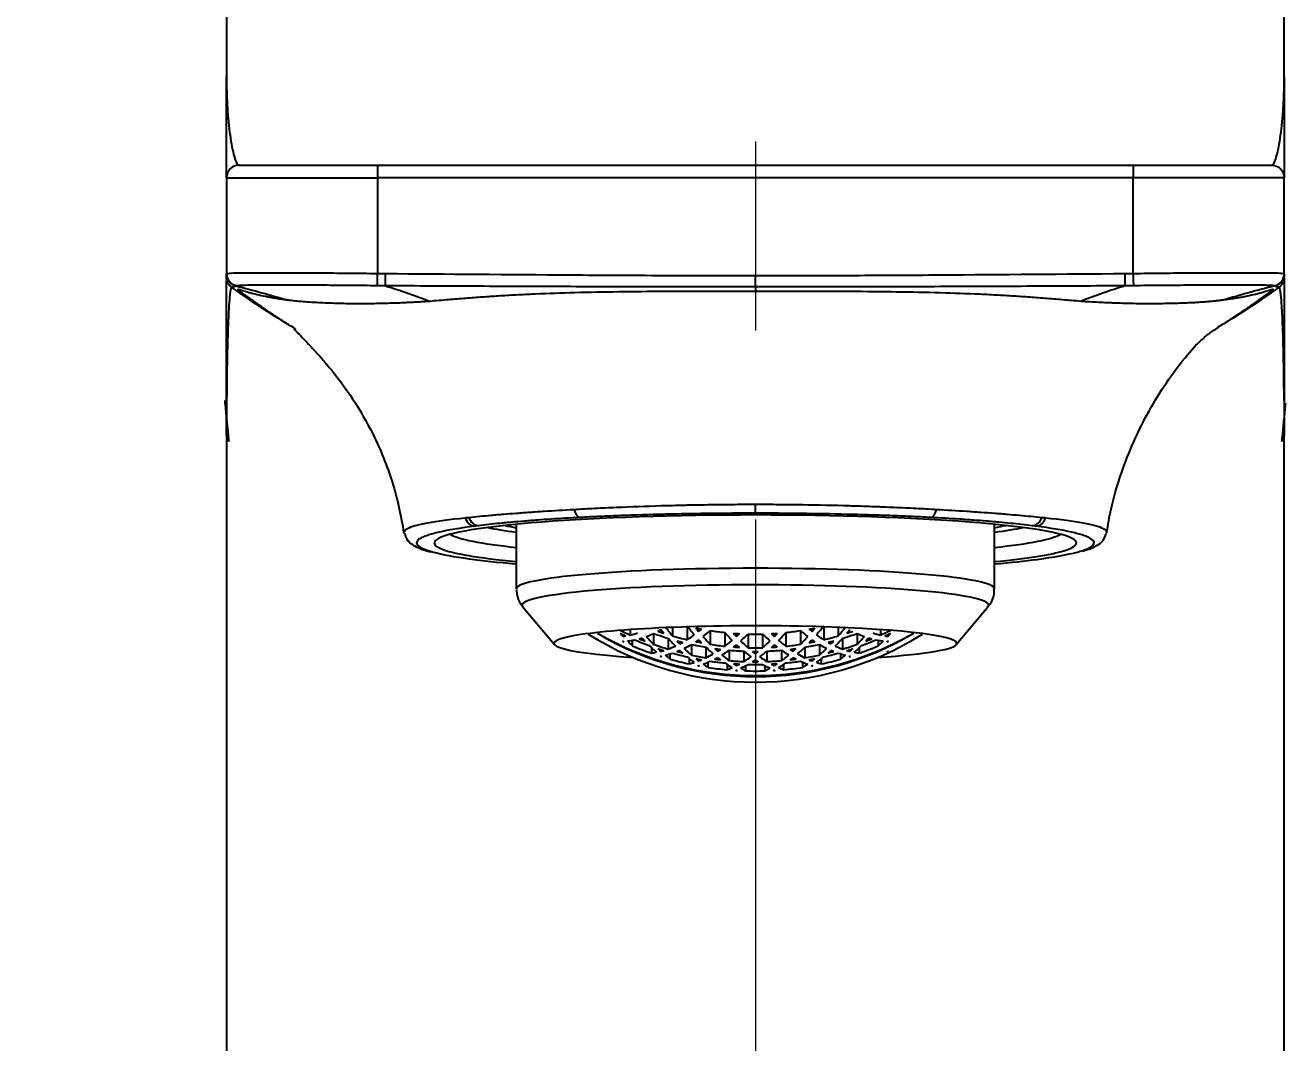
# Model space of a CAD drawing. Extents: x 0 to 1647, y 4681 to 5260.
# Drawn here: x 190.7 to 240.8, y 4999.9 to 5040.3 of the extents above; entities that cross this region are included whole.
import ezdxf

# ---------------------------------------------------------------- set-up
doc = ezdxf.new("R2010")
doc.units = 0
doc.header["$LTSCALE"] = 30
doc.header["$MEASUREMENT"] = 0
doc.header["$PDMODE"] = 3
doc.header["$PDSIZE"] = -10
doc.linetypes.add('CENTER', pattern=[2, 1.25, -0.25, 0.25, -0.25])
doc.layers.get('0').update_dxf_attribs({"linetype": 'CONTINUOUS'})
doc.layers.get('DEFPOINTS').update_dxf_attribs({"linetype": 'CONTINUOUS'})
doc.layers.add('\\M+5B3DF\\M+5B4E7\\M+5CFDF', color=3, linetype='CONTINUOUS', lineweight=9)
doc.layers.add('BODY', color=7, linetype='CONTINUOUS')
doc.styles.add('Daelim Dimension', font='NanumGothic.ttf')
doc.dimstyles.new('DEFAULT', dxfattribs={"dimscale": 2, "dimtxt": 2, "dimasz": 2, "dimexe": 0, "dimexo": 2, "dimgap": 1, "dimtad": 1, "dimdec": 1, "dimzin": 9, "dimdsep": 46, "dimtxsty": 'Daelim Dimension', "dimcen": 0.5, "dimclrd": 252, "dimclre": 252, "dimclrt": 3, "dimadec": 1, "dimazin": 0, "dimtfac": 1, "dimtdec": 1, "dimtix": 1, "dimtmove": 0, "dimatfit": 3, "dimfxl": 0, "dimtolj": 1, "dimtzin": 1, "dimlwd": 9, "dimlwe": 9, "dimarcsym": 0})

# ---------------------------------------------------------------- blocks, each defined once
blk = doc.blocks.new('*D1')
at = {"color": 5, "lineweight": 9, "ltscale": 0.5}
for p, q in [((215.709, 5074.737), (152.666, 5074.737)), ((154.666, 4926.837), (154.666, 5070.737)), ((194.709, 4922.837), (152.666, 4922.837))]:
    blk.add_line(p, q, dxfattribs=at)
at = {"color": 5, "ltscale": 0.5}
for points in [[(154, 5070.737), (155.333, 5070.737), (154.666, 5074.737)], [(154, 4926.837), (155.333, 4926.837), (154.666, 4922.837)]]:
    blk.add_solid(points, dxfattribs=at)
at = {"layer": 'DEFPOINTS', "color": 0, "ltscale": 0.5}
for p in [(154.666, 5074.737), (219.709, 5074.737), (198.709, 4922.837)]:
    blk.add_point(p, dxfattribs=at)
at = {"color": 7, "ltscale": 0.5, "insert": (147.223, 4998.787), "char_height": 10, "attachment_point": 5, "rotation": 90, "style": 'Daelim Dimension'}
blk.add_mtext('\\A1;152', dxfattribs=at)

msp = doc.modelspace()

# ---------------------------------------------------------------- linework, layer by layer
at = {"layer": '\\M+5B3DF\\M+5B4E7\\M+5CFDF', "color": 0, "lineweight": -3}
for p, q in [((198.709, 5053.8), (198.709, 5038.237)), ((240.709, 5038.237), (240.709, 5053.8)), ((199.209, 5034.737), (204.709, 5034.737)), ((204.709, 5034.737), (204.709, 5034.237)), ((204.709, 5034.737), (234.709, 5034.737)), ((234.709, 5034.737), (234.709, 5034.237)), ((234.709, 5034.737), (240.209, 5034.737)), ((198.709, 5034.237), (198.709, 5030.432)), ((198.709, 5034.237), (204.709, 5034.237)), ((234.709, 5034.237), (204.709, 5034.237)), ((204.709, 5034.237), (204.709, 5030.436)), ((234.709, 5030.436), (234.709, 5034.237)), ((240.709, 5034.237), (234.709, 5034.237)), ((240.709, 5030.432), (240.709, 5034.237)), ((204.7, 5029.949), (204.709, 5030.436)), ((219.709, 5029.901), (219.709, 5030.354)), ((198.709, 5024.021), (198.709, 4922.837)), ((240.709, 4922.837), (240.709, 5024.021)), ((210.209, 5020.482), (210.209, 5017.91)), ((229.209, 5017.91), (229.209, 5020.482)), ((210.209, 5017.91), (210.209, 5017.908)), ((210.465, 5017.214), (211.73, 5015.706)), ((227.687, 5015.706), (228.952, 5017.214)), ((214.455, 5016.036), (214.455, 5016.108)), ((214.743, 5016.303), (214.743, 5016.088)), ((215.667, 5016.152), (215.667, 5015.719)), ((216.418, 5016.392), (216.418, 5016.054)), ((216.995, 5016.412), (216.995, 5015.9)), ((217.457, 5016.35), (217.457, 5016.231)), ((217.919, 5016.265), (217.919, 5015.719)), ((218.496, 5016.188), (218.496, 5015.644)), ((218.958, 5016.03), (218.958, 5016.147)), ((219.42, 5016.126), (219.42, 5015.585)), ((219.997, 5016.126), (219.997, 5015.585)), ((220.459, 5016.147), (220.459, 5016.03)), ((220.921, 5016.188), (220.921, 5015.644)), ((221.498, 5016.265), (221.498, 5015.719)), ((221.96, 5016.35), (221.96, 5016.231)), ((222.422, 5016.412), (222.422, 5015.9)), ((222.999, 5016.392), (222.999, 5016.054)), ((223.75, 5016.152), (223.75, 5015.719)), ((224.674, 5016.303), (224.674, 5016.088)), ((224.962, 5016.036), (224.962, 5016.108)), ((214.83, 5015.661), (214.83, 5015.883)), ((215.58, 5015.586), (215.58, 5015.368)), ((215.956, 5015.51), (215.956, 5015.441)), ((216.244, 5015.958), (216.244, 5015.531)), ((216.706, 5015.734), (216.706, 5015.827)), ((217.168, 5015.715), (217.168, 5015.295)), ((217.746, 5015.603), (217.746, 5015.186)), ((218.207, 5015.444), (218.207, 5015.534)), ((218.669, 5015.485), (218.669, 5015.07)), ((220.748, 5015.485), (220.748, 5015.07)), ((221.21, 5015.534), (221.21, 5015.444)), ((221.672, 5015.603), (221.672, 5015.186)), ((222.249, 5015.715), (222.249, 5015.295)), ((222.711, 5015.734), (222.711, 5015.827)), ((223.173, 5015.958), (223.173, 5015.531)), ((223.461, 5015.441), (223.461, 5015.51)), ((223.837, 5015.368), (223.837, 5015.586)), ((224.587, 5015.883), (224.587, 5015.661)), ((216.331, 5015.13), (216.331, 5015.344)), ((217.082, 5015.154), (217.082, 5014.942)), ((217.457, 5015.129), (217.457, 5015.062)), ((217.832, 5014.803), (217.832, 5015.014)), ((219.247, 5015.448), (219.247, 5015.035)), ((219.709, 5015.439), (219.709, 5015.349)), ((220.17, 5015.448), (220.17, 5015.035)), ((221.585, 5015.014), (221.585, 5014.803)), ((221.96, 5015.062), (221.96, 5015.129)), ((222.335, 5014.942), (222.335, 5015.154)), ((223.086, 5015.344), (223.086, 5015.13)), ((218.583, 5014.921), (218.583, 5014.712)), ((218.958, 5014.943), (218.958, 5014.876)), ((219.333, 5014.666), (219.333, 5014.875)), ((220.084, 5014.875), (220.084, 5014.666)), ((220.459, 5014.876), (220.459, 5014.943)), ((220.834, 5014.712), (220.834, 5014.921))]:
    msp.add_line(p, q, dxfattribs=at)
msp.add_arc((199.209, 5034.237), 0.5, 90, 180, dxfattribs=at)
at = {"layer": '\\M+5B3DF\\M+5B4E7\\M+5CFDF', "color": 0, "lineweight": -3, "extrusion": (0, 0, -1)}
msp.add_arc((-240.209, 5034.237), 0.5, 90, 180, dxfattribs=at)
at = {"layer": '\\M+5B3DF\\M+5B4E7\\M+5CFDF', "color": 0, "lineweight": -3}
for centre, major_axis, ratio, start_param, end_param in [((199.209, 5030.432), (0.5, 0), 0.999788, 3.141548, 4.483058), ((234.709, 5030.436), (0.009, -0.5), 0.000001, 4.712396, 6.062551), ((240.209, 5030.432), (-0.5, 0), 0.999788, 1.799985, 3.141487), ((212.744, 5021.251), (0.026, -0.499), 0.51226, 5.045022, 6.181528), ((219.709, 5021.418), (0, -0.5), 0.000032, 0.087266, 1.284913), ((226.673, 5021.251), (-0.026, -0.499), 0.512243, 0.101656, 1.238165), ((219.709, 5019.741), (-12.75, 0), 0.087156, 4.712389, 6.168321), ((208.567, 5020.906), (-0.064, 0.496), 0.825314, 1.799052, 2.986684), ((208.711, 5020.924), (-0.061, 0.496), 0.814752, 1.80936, 2.990692), ((219.709, 5019.741), (-12.75, 0), 0.087156, 3.256555, 4.712389), ((230.708, 5020.924), (-0.061, -0.496), 0.814882, 0.150938, 1.332344), ((230.85, 5020.906), (-0.064, -0.496), 0.825301, 0.154961, 1.342586), ((219.709, 5020.239), (12.25, 0), 0.087156, 3.286057, 3.82484), ((219.709, 5020.737), (11.5, 0), 0.087156, 3.533114, 3.740235), ((219.709, 5020.737), (10.5, 0), 0.087156, 3.474111, 3.581612), ((219.709, 5020.737), (10.5, 0), 0.087156, 5.843264, 5.950766), ((219.709, 5020.737), (11.5, 0), 0.087156, 5.684538, 5.891659), ((219.709, 5020.239), (12.25, 0), 0.087156, 5.599938, 6.138721), ((219.709, 5019.741), (-12.75, 0), 0.087156, 6.168321, 6.283185), ((219.709, 5019.741), (-12.75, 0), 0.087156, 0, 0.204204), ((219.709, 5019.741), (-12.75, 0), 0.087156, 0.204204, 0.730126), ((219.709, 5019.741), (-12.75, 0), 0.087156, 2.861696, 3.256555), ((219.709, 5019.741), (-12.75, 0), 0.087156, 2.411565, 2.861697), ((219.709, 5017.91), (-9.5, 0), 0.087156, 4.712389, 6.283185), ((219.709, 5017.91), (-9.5, 0), 0.087156, 3.141691, 4.712389), ((219.709, 5017.273), (9.268, 0), 0.087156, 1.570796, 3.216402), ((219.709, 5017.273), (9.268, 0), 0.087156, 0, 1.570796), ((219.709, 5017.273), (9.268, 0), 0.087156, 6.202191, 6.283185), ((219.709, 5015.756), (8, 0), 0.087156, 0, 4.059429), ((219.709, 5026.644), (12.471, 0), 0.996195, 4.151129, 5.273648), ((219.709, 5026.663), (-12.273, 0), 0.996195, 1.034112, 2.109496), ((219.709, 5026.901), (-12.471, 0), 0.996195, 1.045352, 2.09624), ((217.024, 5026.637), (0.612, -12.154), 0.498097, 5.725542, 5.746582), ((219.709, 5027.042), (-12.169, 0), 0.996195, 1.113835, 1.134875), ((219.709, 5027.069), (12.089, 0), 0.996195, 4.253041, 4.289139), ((214.512, 5027.034), (0.554, 11.018), 0.498097, 3.231807, 3.252741), ((214.512, 5027.034), (0.554, 11.018), 0.498097, 3.284155, 3.336617), ((214.772, 5027.021), (-0.562, -11.176), 0.498097, 0.209247, 0.26132), ((218.15, 5026.694), (0.625, -12.413), 0.498097, 5.720251, 5.77152), ((219.709, 5027.156), (-11.762, 0), 0.996195, 1.220041, 1.271843), ((214.772, 5027.021), (-0.562, -11.176), 0.498097, 0.292767, 0.313837), ((219.709, 5027.182), (11.645, 0), 0.996195, 4.37378, 4.39473), ((219.016, 5026.737), (-0.63, 12.517), 0.498097, 2.530739, 2.551733), ((219.276, 5026.75), (0.631, -12.532), 0.498097, 5.657142, 5.709554), ((219.709, 5027.182), (11.645, 0), 0.996195, 4.425889, 4.477209), ((220.142, 5026.794), (-0.631, 12.532), 0.498097, 2.515549, 2.567961), ((215.638, 5026.977), (0.585, 11.63), 0.498097, 3.477455, 3.528774), ((219.709, 5027.269), (-11.19, 0), 0.996195, 1.357641, 1.378711), ((220.401, 5026.807), (0.63, -12.517), 0.498097, 5.672331, 5.693326), ((215.638, 5026.977), (0.585, 11.63), 0.498097, 3.559934, 3.580883), ((215.898, 5026.964), (-0.591, -11.747), 0.498097, 0.399635, 0.451437), ((220.401, 5026.807), (0.63, -12.517), 0.498097, 5.724388, 5.77514), ((219.709, 5027.269), (-11.19, 0), 0.996195, 1.410158, 1.462231), ((221.267, 5026.851), (-0.625, 12.413), 0.498097, 2.578658, 2.629928), ((221.527, 5026.864), (0.622, -12.365), 0.498097, 5.733936, 5.754536), ((219.709, 5027.269), (-11.19, 0), 0.996195, 1.493324, 1.51401), ((216.764, 5026.92), (0.608, 12.074), 0.498097, 3.613725, 3.63431), ((217.024, 5026.907), (-0.612, -12.154), 0.498097, 0.454345, 0.505422), ((219.709, 5027.269), (-11.19, 0), 0.996195, 1.544995, 1.596597), ((222.393, 5026.907), (-0.612, 12.154), 0.498097, 2.636171, 2.687248), ((219.709, 5027.269), (-11.19, 0), 0.996195, 1.627583, 1.648268), ((222.653, 5026.92), (0.608, -12.074), 0.498097, 5.790468, 5.811053), ((217.89, 5026.864), (0.622, 12.365), 0.498097, 3.670242, 3.690842), ((218.15, 5026.851), (-0.625, -12.413), 0.498097, 0.511665, 0.562935), ((219.709, 5027.269), (-11.19, 0), 0.996195, 1.679362, 1.731435), ((223.519, 5026.964), (-0.591, 11.747), 0.498097, 2.690156, 2.741957), ((219.016, 5026.807), (0.63, 12.517), 0.498097, 3.649638, 3.70039), ((219.709, 5027.269), (-11.19, 0), 0.996195, 1.762882, 1.783952), ((223.779, 5026.977), (0.585, -11.63), 0.498097, 5.843895, 5.864844), ((219.016, 5026.807), (0.63, 12.517), 0.498097, 3.731452, 3.752447), ((219.276, 5026.794), (-0.631, -12.532), 0.498097, 0.573632, 0.626043), ((223.779, 5026.977), (0.585, -11.63), 0.498097, 5.896004, 5.947323), ((219.709, 5027.182), (11.645, 0), 0.996195, 4.947569, 4.998889), ((220.142, 5026.75), (0.631, 12.532), 0.498097, 3.715224, 3.767636), ((219.709, 5027.156), (-11.762, 0), 0.996195, 1.86975, 1.921552), ((220.401, 5026.737), (-0.63, -12.517), 0.498097, 0.589859, 0.610854), ((219.709, 5027.182), (11.645, 0), 0.996195, 5.030048, 5.050998), ((224.645, 5027.021), (-0.562, 11.176), 0.498097, 2.880272, 2.932346), ((221.267, 5026.694), (0.625, 12.413), 0.498097, 3.653258, 3.704527), ((224.905, 5027.034), (0.554, -11.018), 0.498097, 6.088161, 6.140623), ((219.709, 5027.069), (12.089, 0), 0.996195, 5.135639, 5.171737), ((219.709, 5027.042), (-12.169, 0), 0.996195, 2.006718, 2.027758), ((224.905, 5027.034), (0.554, -11.018), 0.498097, 6.172036, 6.192971), ((222.393, 5026.637), (0.612, 12.154), 0.498097, 3.678196, 3.699236), ((214.772, 5027.021), (-0.562, -11.176), 0.498097, 0.038726, 0.043895), ((219.709, 5026.968), (-12.355, 0), 0.996195, 1.12897, 1.134133), ((216.764, 5026.624), (-0.608, 12.074), 0.498097, 2.648875, 2.654038), ((214.772, 5027.021), (-0.562, -11.176), 0.498097, 0.074881, 0.126483), ((217.024, 5026.637), (0.612, -12.154), 0.498097, 5.777764, 5.813625), ((219.709, 5026.968), (-12.355, 0), 0.996195, 1.16486, 1.230116), ((219.709, 5027.042), (-12.169, 0), 0.996195, 1.166056, 1.217133), ((214.772, 5027.021), (-0.562, -11.176), 0.498097, 0.157468, 0.178154), ((219.709, 5027.069), (12.089, 0), 0.996195, 4.320353, 4.340939), ((217.89, 5026.681), (-0.622, 12.365), 0.498097, 2.592344, 2.612944), ((217.89, 5026.681), (-0.622, 12.365), 0.498097, 2.643488, 2.693556), ((219.709, 5027.069), (12.089, 0), 0.996195, 4.371514, 4.421762), ((219.709, 5027.042), (-12.169, 0), 0.996195, 1.247314, 1.267264), ((218.15, 5026.694), (0.625, -12.413), 0.498097, 5.801731, 5.821668), ((219.016, 5026.737), (-0.63, 12.517), 0.498097, 2.582795, 2.633547), ((215.638, 5026.977), (0.585, 11.63), 0.498097, 3.346578, 3.396579), ((219.276, 5026.75), (0.631, -12.532), 0.498097, 5.740327, 5.760594), ((219.709, 5027.156), (-11.762, 0), 0.996195, 1.302521, 1.322829), ((215.638, 5026.977), (0.585, 11.63), 0.498097, 3.426759, 3.446972), ((215.898, 5026.964), (-0.591, -11.747), 0.498097, 0.268361, 0.318379), ((219.276, 5026.75), (0.631, -12.532), 0.498097, 5.790657, 5.83996), ((219.709, 5027.156), (-11.762, 0), 0.996195, 1.353099, 1.403117), ((215.898, 5026.964), (-0.591, -11.747), 0.498097, 0.348649, 0.368957), ((219.709, 5027.182), (11.645, 0), 0.996195, 4.507691, 4.527904), ((220.142, 5026.794), (-0.631, 12.532), 0.498097, 2.598735, 2.619002), ((220.142, 5026.794), (-0.631, 12.532), 0.498097, 2.649064, 2.698367), ((219.709, 5027.182), (11.645, 0), 0.996195, 4.558084, 4.608085), ((220.401, 5026.807), (0.63, -12.517), 0.498097, 5.805056, 5.824803), ((219.709, 5027.156), (-11.762, 0), 0.996195, 1.432917, 1.452714), ((216.764, 5026.92), (0.608, 12.074), 0.498097, 3.483398, 3.50312), ((217.024, 5026.907), (-0.612, -12.154), 0.498097, 0.325556, 0.374518), ((216.764, 5026.92), (0.608, 12.074), 0.498097, 3.532901, 3.583149), ((219.709, 5027.156), (-11.762, 0), 0.996195, 1.482325, 1.531517), ((217.024, 5026.907), (-0.612, -12.154), 0.498097, 0.404214, 0.424164), ((219.709, 5027.182), (11.645, 0), 0.996195, 4.637953, 4.657826), ((221.267, 5026.851), (-0.625, 12.413), 0.498097, 2.660138, 2.680075), ((221.527, 5026.864), (0.622, -12.365), 0.498097, 5.785081, 5.835149), ((219.709, 5027.182), (11.645, 0), 0.996195, 4.687597, 4.737181), ((217.89, 5026.864), (0.622, 12.365), 0.498097, 3.589629, 3.639697), ((219.709, 5027.156), (-11.762, 0), 0.996195, 1.610076, 1.659268), ((218.15, 5026.851), (-0.625, -12.413), 0.498097, 0.461517, 0.481455), ((219.709, 5027.182), (11.645, 0), 0.996195, 4.766952, 4.786825), ((222.393, 5026.907), (-0.612, 12.154), 0.498097, 2.717428, 2.737378), ((222.653, 5026.92), (0.608, -12.074), 0.498097, 5.841629, 5.891877), ((222.393, 5026.907), (-0.612, 12.154), 0.498097, 2.767074, 2.816037), ((219.709, 5027.182), (11.645, 0), 0.996195, 4.816693, 4.866694), ((219.709, 5027.156), (-11.762, 0), 0.996195, 1.688879, 1.708676), ((222.653, 5026.92), (0.608, -12.074), 0.498097, 5.921658, 5.94138), ((219.016, 5026.807), (0.63, 12.517), 0.498097, 3.599975, 3.619722), ((219.276, 5026.794), (-0.631, -12.532), 0.498097, 0.443226, 0.492529), ((219.709, 5027.156), (-11.762, 0), 0.996195, 1.738476, 1.788494), ((219.276, 5026.794), (-0.631, -12.532), 0.498097, 0.522591, 0.542858), ((219.709, 5027.182), (11.645, 0), 0.996195, 4.896874, 4.917087), ((223.519, 5026.964), (-0.591, 11.747), 0.498097, 2.772636, 2.792944), ((223.519, 5026.964), (-0.591, 11.747), 0.498097, 2.823214, 2.873231), ((220.142, 5026.75), (0.631, 12.532), 0.498097, 3.584818, 3.634121), ((219.709, 5027.156), (-11.762, 0), 0.996195, 1.818763, 1.839071), ((223.779, 5026.977), (0.585, -11.63), 0.498097, 5.977806, 5.998019), ((220.142, 5026.75), (0.631, 12.532), 0.498097, 3.664183, 3.684451), ((220.401, 5026.737), (-0.63, -12.517), 0.498097, 0.508046, 0.558798), ((223.779, 5026.977), (0.585, -11.63), 0.498097, 6.028199, 6.0782), ((219.709, 5027.069), (12.089, 0), 0.996195, 5.003016, 5.053264), ((219.709, 5027.042), (-12.169, 0), 0.996195, 1.874329, 1.894279), ((221.267, 5026.694), (0.625, 12.413), 0.498097, 3.60311, 3.623047), ((221.527, 5026.681), (-0.622, -12.365), 0.498097, 0.448036, 0.498104), ((219.709, 5026.968), (-12.355, 0), 0.996195, 1.911477, 1.976733), ((219.709, 5027.042), (-12.169, 0), 0.996195, 1.924459, 1.975536), ((221.527, 5026.681), (-0.622, -12.365), 0.498097, 0.528649, 0.549249), ((219.709, 5027.069), (12.089, 0), 0.996195, 5.083839, 5.104425), ((224.645, 5027.021), (-0.562, 11.176), 0.498097, 2.963439, 2.984125), ((224.645, 5027.021), (-0.562, 11.176), 0.498097, 3.01511, 3.066712), ((219.709, 5015.756), (8, 0), 0.087156, 5.365448, 6.283185), ((222.393, 5026.637), (0.612, 12.154), 0.498097, 3.611153, 3.647014), ((222.653, 5026.624), (-0.608, -12.074), 0.498097, 0.487555, 0.492718), ((219.709, 5026.968), (-12.355, 0), 0.996195, 2.00746, 2.012623), ((224.645, 5027.021), (-0.562, 11.176), 0.498097, 3.097697, 3.102866), ((215.638, 5026.977), (0.585, 11.63), 0.498097, 3.232358, 3.267066), ((215.898, 5026.964), (-0.591, -11.747), 0.498097, 0.10559, 0.110499), ((219.709, 5026.968), (-12.355, 0), 0.996195, 1.259713, 1.264618), ((215.638, 5026.977), (0.585, 11.63), 0.498097, 3.296838, 3.316711), ((217.89, 5026.681), (-0.622, 12.365), 0.498097, 2.723158, 2.728063), ((215.898, 5026.964), (-0.591, -11.747), 0.498097, 0.139961, 0.189153), ((218.15, 5026.694), (0.625, -12.413), 0.498097, 5.851298, 5.885491), ((219.709, 5026.968), (-12.355, 0), 0.996195, 1.293893, 1.356533), ((219.709, 5027.042), (-12.169, 0), 0.996195, 1.29696, 1.345922), ((215.898, 5026.964), (-0.591, -11.747), 0.498097, 0.218764, 0.238561), ((219.709, 5027.069), (12.089, 0), 0.996195, 4.451543, 4.471265), ((219.016, 5026.737), (-0.63, 12.517), 0.498097, 2.663463, 2.68321), ((219.016, 5026.737), (-0.63, 12.517), 0.498097, 2.712562, 2.760852), ((216.764, 5026.92), (0.608, 12.074), 0.498097, 3.294833, 3.328346), ((219.709, 5027.069), (12.089, 0), 0.996195, 4.500672, 4.549287), ((219.709, 5027.042), (-12.169, 0), 0.996195, 1.375031, 1.394342), ((219.276, 5026.75), (0.631, -12.532), 0.498097, 5.869122, 5.88841), ((216.764, 5026.92), (0.608, 12.074), 0.498097, 3.357148, 3.376401), ((217.024, 5026.907), (-0.612, -12.154), 0.498097, 0.200478, 0.248291), ((216.764, 5026.92), (0.608, 12.074), 0.498097, 3.405377, 3.453991), ((219.709, 5027.042), (-12.169, 0), 0.996195, 1.423186, 1.471), ((217.024, 5026.907), (-0.612, -12.154), 0.498097, 0.277136, 0.296447), ((219.709, 5027.069), (12.089, 0), 0.996195, 4.578262, 4.597515), ((220.142, 5026.794), (-0.631, 12.532), 0.498097, 2.727529, 2.746817), ((220.401, 5026.807), (0.63, -12.517), 0.498097, 5.854155, 5.902445), ((219.709, 5027.069), (12.089, 0), 0.996195, 4.626317, 4.674173), ((221.267, 5026.851), (-0.625, 12.413), 0.498097, 2.709705, 2.758441), ((217.89, 5026.864), (0.622, 12.365), 0.498097, 3.463237, 3.511309), ((219.709, 5027.156), (-11.762, 0), 0.996195, 1.560979, 1.580614), ((221.527, 5026.864), (0.622, -12.365), 0.498097, 5.864751, 5.884325), ((218.15, 5026.851), (-0.625, -12.413), 0.498097, 0.335096, 0.354246), ((219.709, 5027.069), (12.089, 0), 0.996195, 4.702837, 4.721941), ((217.89, 5026.864), (0.622, 12.365), 0.498097, 3.540453, 3.560027), ((221.267, 5026.851), (-0.625, 12.413), 0.498097, 2.787347, 2.806496), ((218.15, 5026.851), (-0.625, -12.413), 0.498097, 0.383152, 0.431887), ((221.527, 5026.864), (0.622, -12.365), 0.498097, 5.913469, 5.961541), ((219.709, 5027.069), (12.089, 0), 0.996195, 4.750605, 4.798461), ((219.016, 5026.807), (0.63, 12.517), 0.498097, 3.522333, 3.570623), ((219.709, 5027.042), (-12.169, 0), 0.996195, 1.670593, 1.718406), ((219.276, 5026.794), (-0.631, -12.532), 0.498097, 0.394776, 0.414063), ((219.709, 5027.069), (12.089, 0), 0.996195, 4.827263, 4.846516), ((222.393, 5026.907), (-0.612, 12.154), 0.498097, 2.845145, 2.864456), ((222.653, 5026.92), (0.608, -12.074), 0.498097, 5.970787, 6.019401), ((222.393, 5026.907), (-0.612, 12.154), 0.498097, 2.893301, 2.941114), ((219.709, 5027.069), (12.089, 0), 0.996195, 4.875491, 4.924106), ((219.709, 5027.042), (-12.169, 0), 0.996195, 1.747251, 1.766562), ((222.653, 5026.92), (0.608, -12.074), 0.498097, 6.048377, 6.06763), ((220.142, 5026.75), (0.631, 12.532), 0.498097, 3.536368, 3.555656), ((220.401, 5026.737), (-0.63, -12.517), 0.498097, 0.38074, 0.429031), ((222.653, 5026.92), (0.608, -12.074), 0.498097, 6.096432, 6.129945), ((219.709, 5026.968), (-12.355, 0), 0.996195, 1.785059, 1.847699), ((219.709, 5027.042), (-12.169, 0), 0.996195, 1.795671, 1.844633), ((220.401, 5026.737), (-0.63, -12.517), 0.498097, 0.458383, 0.47813), ((219.709, 5027.069), (12.089, 0), 0.996195, 4.953513, 4.973235), ((223.519, 5026.964), (-0.591, 11.747), 0.498097, 2.903032, 2.922829), ((223.519, 5026.964), (-0.591, 11.747), 0.498097, 2.952439, 3.001632), ((221.267, 5026.694), (0.625, 12.413), 0.498097, 3.539287, 3.57348), ((223.779, 5026.977), (0.585, -11.63), 0.498097, 6.108067, 6.12794), ((221.527, 5026.681), (-0.622, -12.365), 0.498097, 0.413529, 0.418434), ((219.709, 5026.968), (-12.355, 0), 0.996195, 1.876975, 1.881879), ((223.519, 5026.964), (-0.591, 11.747), 0.498097, 3.031094, 3.036002), ((223.779, 5026.977), (0.585, -11.63), 0.498097, 6.157712, 6.19242), ((222.653, 5026.92), (0.608, -12.074), 0.498097, 0.286192, 0.291354), ((224.645, 5026.524), (0.562, 11.176), 0.498097, 3.299061, 3.304229), ((217.024, 5026.907), (-0.612, -12.154), 0.498097, 0.167151, 0.171907), ((219.709, 5026.968), (-12.355, 0), 0.996195, 1.385143, 1.389896), ((219.016, 5026.737), (-0.63, 12.517), 0.498097, 2.7895, 2.794254), ((219.276, 5026.75), (0.631, -12.532), 0.498097, 5.917134, 5.950367), ((219.709, 5026.968), (-12.355, 0), 0.996195, 1.41833, 1.479544), ((220.142, 5026.794), (-0.631, 12.532), 0.498097, 2.775541, 2.822935), ((217.89, 5026.864), (0.622, 12.365), 0.498097, 3.354425, 3.387341), ((219.709, 5027.042), (-12.169, 0), 0.996195, 1.499571, 1.518585), ((220.401, 5026.807), (0.63, -12.517), 0.498097, 5.931093, 5.950073), ((218.15, 5026.851), (-0.625, -12.413), 0.498097, 0.226441, 0.231125), ((219.709, 5026.968), (-12.355, 0), 0.996195, 1.507667, 1.512349), ((217.89, 5026.864), (0.622, 12.365), 0.498097, 3.415679, 3.434649), ((220.142, 5026.794), (-0.631, 12.532), 0.498097, 2.851126, 2.85581), ((218.15, 5026.851), (-0.625, -12.413), 0.498097, 0.259292, 0.306533), ((220.401, 5026.807), (0.63, -12.517), 0.498097, 5.978387, 6.011213), ((219.709, 5026.968), (-12.355, 0), 0.996195, 1.540416, 1.601176), ((219.709, 5027.042), (-12.169, 0), 0.996195, 1.547072, 1.59452), ((221.267, 5026.851), (-0.625, 12.413), 0.498097, 2.835059, 2.882301), ((219.016, 5026.807), (0.63, 12.517), 0.498097, 3.413565, 3.446391), ((219.709, 5027.042), (-12.169, 0), 0.996195, 1.623008, 1.642022), ((221.527, 5026.864), (0.622, -12.365), 0.498097, 5.990129, 6.009099), ((219.276, 5026.794), (-0.631, -12.532), 0.498097, 0.285783, 0.290466), ((219.709, 5026.968), (-12.355, 0), 0.996195, 1.629244, 1.633925), ((219.016, 5026.807), (0.63, 12.517), 0.498097, 3.474705, 3.493685), ((221.267, 5026.851), (-0.625, 12.413), 0.498097, 2.910468, 2.915152), ((219.276, 5026.794), (-0.631, -12.532), 0.498097, 0.318658, 0.366051), ((221.527, 5026.864), (0.622, -12.365), 0.498097, 6.037437, 6.070353), ((219.709, 5026.968), (-12.355, 0), 0.996195, 1.662049, 1.723263), ((220.142, 5026.75), (0.631, 12.532), 0.498097, 3.474411, 3.507644), ((220.401, 5026.737), (-0.63, -12.517), 0.498097, 0.347339, 0.352093), ((219.709, 5026.968), (-12.355, 0), 0.996195, 1.751697, 1.75645), ((222.393, 5026.907), (-0.612, 12.154), 0.498097, 2.969686, 2.974441)]:
    msp.add_ellipse(centre, major_axis=major_axis, ratio=ratio, start_param=start_param, end_param=end_param, dxfattribs=at)
for points, knots in [([(198.709, 5038.237), (198.709, 5038.135), (198.709, 5038.032), (198.712, 5037.827), (198.715, 5037.725), (198.724, 5037.42), (198.733, 5037.219), (198.769, 5036.631), (198.805, 5036.257), (198.896, 5035.593), (198.951, 5035.302), (199.072, 5034.876), (199.139, 5034.737), (199.209, 5034.737)], [0, 0, 0, 0, 0.0625, 0.0625, 0.125, 0.125, 0.25, 0.25, 0.5, 0.5, 0.75, 0.75, 1, 1, 1, 1]), ([(198.709, 5034.237), (198.709, 5034.237), (198.709, 5034.39), (198.709, 5034.747), (198.709, 5034.889), (198.709, 5035.208), (198.709, 5035.385), (198.709, 5035.954), (198.709, 5036.383), (198.709, 5037.061), (198.709, 5037.293), (198.709, 5037.645), (198.709, 5037.763), (198.709, 5038), (198.709, 5038.119), (198.709, 5038.237)], [0, 0, 0, 0, 0.25, 0.25, 0.375, 0.375, 0.5, 0.5, 0.75, 0.75, 0.875, 0.875, 0.9375, 0.9375, 1, 1, 1, 1]), ([(240.209, 5034.737), (240.278, 5034.737), (240.345, 5034.876), (240.466, 5035.302), (240.521, 5035.593), (240.612, 5036.257), (240.648, 5036.631), (240.684, 5037.219), (240.693, 5037.42), (240.702, 5037.725), (240.705, 5037.827), (240.708, 5038.032), (240.709, 5038.135), (240.709, 5038.237)], [0, 0, 0, 0, 0.25, 0.25, 0.5, 0.5, 0.75, 0.75, 0.875, 0.875, 0.9375, 0.9375, 1, 1, 1, 1]), ([(240.709, 5038.237), (240.709, 5038.119), (240.709, 5038), (240.709, 5037.763), (240.709, 5037.645), (240.709, 5037.293), (240.709, 5037.061), (240.709, 5036.383), (240.709, 5035.954), (240.709, 5035.385), (240.709, 5035.208), (240.709, 5034.889), (240.709, 5034.747), (240.709, 5034.39), (240.709, 5034.237), (240.709, 5034.237)], [0, 0, 0, 0, 0.062512, 0.062512, 0.125025, 0.125025, 0.25005, 0.25005, 0.500099, 0.500099, 0.625124, 0.625124, 0.750149, 0.750149, 1, 1, 1, 1]), ([(198.709, 5030.432), (198.709, 5030.44), (198.747, 5030.446), (198.9, 5030.455), (199.017, 5030.459), (199.316, 5030.464), (199.5, 5030.466), (199.934, 5030.468), (200.187, 5030.468), (200.74, 5030.468), (201.042, 5030.467), (201.534, 5030.466), (201.704, 5030.465), (202.05, 5030.463), (202.227, 5030.462), (202.768, 5030.459), (203.145, 5030.456), (203.92, 5030.448), (204.312, 5030.443), (204.709, 5030.436)], [0, 0, 0, 0, 0.125, 0.125, 0.25, 0.25, 0.375, 0.375, 0.5, 0.5, 0.625, 0.625, 0.6875, 0.6875, 0.75, 0.75, 0.875, 0.875, 1, 1, 1, 1]), ([(199.089, 5029.943), (199.035, 5029.956), (198.984, 5029.978), (198.891, 5030.038), (198.849, 5030.076), (198.781, 5030.163), (198.754, 5030.213), (198.718, 5030.317), (198.709, 5030.373), (198.709, 5030.428)], [0, 0, 0, 0, 0.25, 0.25, 0.5, 0.5, 0.75, 0.75, 1, 1, 1, 1]), ([(198.709, 5030.294), (198.709, 5030.3), (198.709, 5030.312), (198.709, 5030.352), (198.709, 5030.378), (198.709, 5030.416)], [0, 0, 0, 0, 0.525158, 0.525158, 1, 1, 1, 1]), ([(198.918, 5029.887), (198.886, 5029.91), (198.857, 5029.936), (198.805, 5029.996), (198.782, 5030.029), (198.746, 5030.1), (198.732, 5030.137), (198.713, 5030.214), (198.709, 5030.254), (198.709, 5030.294)], [0, 0, 0, 0, 0.25, 0.25, 0.5, 0.5, 0.75, 0.75, 1, 1, 1, 1]), ([(198.709, 5024.021), (198.709, 5024.056), (198.709, 5024.087), (198.709, 5024.154), (198.709, 5024.187), (198.709, 5024.286), (198.709, 5024.351), (198.709, 5024.546), (198.709, 5024.673), (198.709, 5025.049), (198.709, 5025.29), (198.709, 5025.987), (198.709, 5026.417), (198.709, 5027.208), (198.709, 5027.568), (198.709, 5028.223), (198.709, 5028.518), (198.709, 5029.292), (198.709, 5029.667), (198.709, 5030.021), (198.709, 5030.103), (198.709, 5030.164)], [0, 0, 0, 0, 0.009157, 0.009157, 0.018313, 0.018313, 0.036626, 0.036626, 0.073252, 0.073252, 0.146504, 0.146504, 0.293008, 0.293008, 0.439512, 0.439512, 0.586016, 0.586016, 0.879025, 0.879025, 1, 1, 1, 1]), ([(205.021, 5029.946), (205.021, 5029.972), (205.021, 5030.035), (205.023, 5030.21), (205.023, 5030.321), (205.024, 5030.433)], [0, 0, 0, 0, 0.5, 0.5, 1, 1, 1, 1]), ([(205.024, 5030.433), (207.471, 5030.417), (209.919, 5030.397), (213.59, 5030.373), (214.814, 5030.366), (217.261, 5030.357), (218.485, 5030.354), (219.709, 5030.354)], [0, 0, 0, 0, 0.5, 0.5, 0.75, 0.75, 1, 1, 1, 1]), ([(219.709, 5030.354), (220.932, 5030.354), (222.156, 5030.357), (224.603, 5030.366), (225.827, 5030.373), (229.498, 5030.397), (231.946, 5030.417), (234.393, 5030.433)], [0, 0, 0, 0, 0.25, 0.25, 0.5, 0.5, 1, 1, 1, 1]), ([(234.396, 5029.946), (234.396, 5029.972), (234.396, 5030.035), (234.394, 5030.21), (234.394, 5030.321), (234.393, 5030.433)], [0, 0, 0, 0, 0.5, 0.5, 1, 1, 1, 1]), ([(234.709, 5030.436), (235.104, 5030.443), (235.495, 5030.448), (236.075, 5030.454), (236.267, 5030.456), (236.643, 5030.459), (236.827, 5030.46), (237.367, 5030.464), (237.714, 5030.465), (238.371, 5030.467), (238.678, 5030.468), (239.23, 5030.468), (239.478, 5030.468), (239.806, 5030.466), (239.908, 5030.466), (240.093, 5030.464), (240.176, 5030.463), (240.4, 5030.459), (240.515, 5030.455), (240.67, 5030.446), (240.709, 5030.44), (240.709, 5030.432)], [0, 0, 0, 0, 0.125, 0.125, 0.1875, 0.1875, 0.25, 0.25, 0.375, 0.375, 0.5, 0.5, 0.625, 0.625, 0.6875, 0.6875, 0.75, 0.75, 0.875, 0.875, 1, 1, 1, 1]), ([(240.328, 5029.943), (240.382, 5029.956), (240.433, 5029.978), (240.526, 5030.038), (240.568, 5030.076), (240.636, 5030.163), (240.663, 5030.213), (240.699, 5030.317), (240.709, 5030.373), (240.709, 5030.428)], [0, 0, 0, 0, 0.25, 0.25, 0.5, 0.5, 0.75, 0.75, 1, 1, 1, 1]), ([(240.499, 5029.887), (240.531, 5029.91), (240.561, 5029.936), (240.612, 5029.996), (240.635, 5030.029), (240.671, 5030.1), (240.685, 5030.137), (240.704, 5030.214), (240.709, 5030.254), (240.709, 5030.294)], [0, 0, 0, 0, 0.25, 0.25, 0.5, 0.5, 0.75, 0.75, 1, 1, 1, 1]), ([(240.709, 5030.416), (240.709, 5030.378), (240.709, 5030.352), (240.709, 5030.312), (240.709, 5030.3), (240.709, 5030.294)], [0, 0, 0, 0, 0.474843, 0.474843, 1, 1, 1, 1]), ([(240.709, 5030.254), (240.709, 5030.199), (240.709, 5030.087), (240.709, 5029.667), (240.709, 5029.292), (240.709, 5028.518), (240.709, 5028.223), (240.709, 5027.568), (240.709, 5027.208), (240.709, 5026.417), (240.709, 5025.988), (240.709, 5025.291), (240.709, 5025.049), (240.709, 5024.674), (240.709, 5024.482), (240.709, 5024.286), (240.709, 5024.154), (240.709, 5024.087), (240.709, 5024.021)], [0, 0, 0, 0, 0.184117, 0.184117, 0.456078, 0.456078, 0.592059, 0.592059, 0.728039, 0.728039, 0.86402, 0.86402, 0.93201, 0.93201, 0.966005, 0.983002, 0.983002, 1, 1, 1, 1]), ([(198.918, 5029.887), (198.89, 5029.907), (198.864, 5029.805), (198.816, 5029.361), (198.795, 5029.019), (198.766, 5028.302), (198.757, 5028.028), (198.741, 5027.412), (198.734, 5027.071), (198.722, 5026.319), (198.717, 5025.907), (198.712, 5025.24), (198.711, 5025.009), (198.71, 5024.651), (198.709, 5024.529), (198.709, 5024.344), (198.709, 5024.282), (198.709, 5024.188), (198.709, 5024.156), (198.709, 5024.109), (198.709, 5024.093), (198.709, 5024.062), (198.709, 5024.047), (198.709, 5024.03)], [0, 0, 0, 0, 0.25, 0.25, 0.5, 0.5, 0.625, 0.625, 0.75, 0.75, 0.875, 0.875, 0.9375, 0.9375, 0.96875, 0.96875, 0.984375, 0.984375, 0.992188, 0.992188, 0.996094, 0.996094, 1, 1, 1, 1]), ([(199.089, 5029.943), (199.062, 5029.927), (199.039, 5029.916), (198.999, 5029.902), (198.983, 5029.897), (198.956, 5029.891), (198.945, 5029.89), (198.929, 5029.887), (198.923, 5029.887), (198.918, 5029.887)], [0, 0, 0, 0, 0.25, 0.25, 0.5, 0.5, 0.75, 0.75, 1, 1, 1, 1]), ([(204.7, 5029.949), (204.332, 5029.954), (203.968, 5029.958), (203.25, 5029.964), (202.901, 5029.966), (202.399, 5029.969), (202.235, 5029.97), (201.915, 5029.971), (201.757, 5029.972), (201.301, 5029.973), (201.021, 5029.974), (200.507, 5029.974), (200.271, 5029.974), (199.865, 5029.972), (199.693, 5029.971), (199.409, 5029.966), (199.297, 5029.963), (199.146, 5029.956), (199.103, 5029.951), (199.095, 5029.945)], [0, 0, 0, 0, 0.125, 0.125, 0.25, 0.25, 0.3125, 0.3125, 0.375, 0.375, 0.5, 0.5, 0.625, 0.625, 0.75, 0.75, 0.875, 0.875, 1, 1, 1, 1]), ([(201.134, 5029.38), (201.079, 5029.387), (200.968, 5029.401), (200.813, 5029.423), (200.664, 5029.446), (200.522, 5029.469), (200.388, 5029.493), (200.173, 5029.535), (199.884, 5029.597), (199.599, 5029.672), (199.37, 5029.74), (199.218, 5029.789), (199.152, 5029.807), (199.153, 5029.788), (199.282, 5029.695), (199.558, 5029.499), (199.827, 5029.309), (200.033, 5029.164), (200.273, 5028.995), (200.547, 5028.806), (200.759, 5028.664), (200.866, 5028.593)], [0, 0, 0, 0, 0.0158, 0.031798, 0.047998, 0.064403, 0.081016, 0.097841, 0.150445, 0.216071, 0.272269, 0.346471, 0.423022, 0.479508, 0.615375, 0.74225, 0.791593, 0.842175, 0.89387, 0.946531, 1, 1, 1, 1]), ([(219.709, 5029.901), (218.485, 5029.901), (217.261, 5029.902), (214.813, 5029.907), (213.589, 5029.91), (211.141, 5029.918), (209.917, 5029.923), (207.469, 5029.935), (206.245, 5029.941), (205.021, 5029.946)], [0, 0, 0, 0, 0.25, 0.25, 0.5, 0.5, 0.75, 0.75, 1, 1, 1, 1]), ([(219.709, 5029.72), (219.139, 5029.721), (217.937, 5029.723), (216.127, 5029.724), (214.306, 5029.708), (212.588, 5029.676), (211.226, 5029.63), (210.213, 5029.582), (209.518, 5029.541), (208.857, 5029.497), (208.197, 5029.448), (207.499, 5029.392), (207.03, 5029.351), (206.788, 5029.329)], [0, 0, 0, 0, 0.129514, 0.273211, 0.411295, 0.54375, 0.66508, 0.724169, 0.779269, 0.828642, 0.881883, 0.939003, 1, 1, 1, 1]), ([(234.396, 5029.946), (233.172, 5029.941), (231.948, 5029.935), (229.5, 5029.923), (228.276, 5029.918), (225.828, 5029.91), (224.605, 5029.907), (222.157, 5029.902), (220.933, 5029.901), (219.709, 5029.901)], [0, 0, 0, 0, 0.25, 0.25, 0.5, 0.5, 0.75, 0.75, 1, 1, 1, 1]), ([(232.629, 5029.329), (232.508, 5029.34), (232.268, 5029.361), (231.908, 5029.392), (231.554, 5029.421), (231.206, 5029.448), (230.866, 5029.474), (230.532, 5029.498), (230.205, 5029.521), (229.755, 5029.55), (229.165, 5029.584), (228.155, 5029.632), (226.789, 5029.677), (225.058, 5029.708), (223.234, 5029.724), (221.443, 5029.723), (220.265, 5029.721), (219.709, 5029.72)], [0, 0, 0, 0, 0.030667, 0.060567, 0.0897, 0.118065, 0.145663, 0.172492, 0.198554, 0.223856, 0.279348, 0.337482, 0.458616, 0.592817, 0.732292, 0.873492, 1, 1, 1, 1]), ([(240.322, 5029.945), (240.318, 5029.948), (240.305, 5029.951), (240.263, 5029.955), (240.233, 5029.958), (240.176, 5029.961), (240.155, 5029.962), (240.108, 5029.963), (240.082, 5029.964), (240, 5029.966), (239.875, 5029.969), (239.717, 5029.971), (239.587, 5029.972), (239.542, 5029.972), (239.47, 5029.972), (239.446, 5029.972), (239.397, 5029.973), (239.372, 5029.973), (239.244, 5029.973), (239.026, 5029.974), (238.782, 5029.974), (238.526, 5029.974), (238.391, 5029.974), (238.214, 5029.973), (238.178, 5029.973), (238.106, 5029.973), (237.996, 5029.973), (237.884, 5029.973), (237.77, 5029.972), (237.731, 5029.972), (237.654, 5029.972), (237.537, 5029.972), (237.419, 5029.971), (237.179, 5029.97), (237.015, 5029.969), (236.681, 5029.967), (236.511, 5029.966), (236.25, 5029.964), (236.162, 5029.964), (236.029, 5029.963), (235.984, 5029.962), (235.895, 5029.962), (235.85, 5029.961), (235.627, 5029.959), (235.446, 5029.957), (235.083, 5029.953), (234.901, 5029.951), (234.717, 5029.949)], [0, 0, 0, 0, 0.0625, 0.0625, 0.125, 0.125, 0.15625, 0.15625, 0.1875, 0.1875, 0.25, 0.3125, 0.3125, 0.34375, 0.34375, 0.359375, 0.359375, 0.375, 0.375, 0.4375, 0.5, 0.5, 0.5625, 0.5625, 0.578125, 0.578125, 0.59375, 0.625, 0.625, 0.640625, 0.640625, 0.65625, 0.6875, 0.6875, 0.75, 0.75, 0.8125, 0.8125, 0.84375, 0.84375, 0.859375, 0.859375, 0.875, 0.875, 0.9375, 0.9375, 1, 1, 1, 1]), ([(238.551, 5028.593), (238.606, 5028.629), (238.715, 5028.702), (238.867, 5028.805), (239.01, 5028.903), (239.144, 5028.996), (239.268, 5029.082), (239.384, 5029.164), (239.491, 5029.239), (239.59, 5029.309), (239.681, 5029.374), (239.882, 5029.516), (240.137, 5029.696), (240.265, 5029.789), (240.265, 5029.807), (240.198, 5029.789), (240.045, 5029.74), (239.813, 5029.67), (239.524, 5029.595), (239.216, 5029.529), (238.958, 5029.48), (238.751, 5029.445), (238.528, 5029.412), (238.365, 5029.39), (238.283, 5029.38)], [0, 0, 0, 0, 0.026974, 0.053738, 0.080275, 0.106569, 0.132598, 0.158344, 0.183785, 0.208906, 0.23369, 0.258124, 0.385375, 0.521551, 0.577974, 0.65453, 0.727518, 0.785062, 0.851707, 0.903488, 0.928242, 0.952572, 0.976487, 1, 1, 1, 1]), ([(240.499, 5029.887), (240.495, 5029.887), (240.489, 5029.887), (240.472, 5029.89), (240.461, 5029.891), (240.435, 5029.897), (240.418, 5029.902), (240.379, 5029.916), (240.355, 5029.927), (240.328, 5029.943)], [0, 0, 0, 0, 0.25, 0.25, 0.5, 0.5, 0.75, 0.75, 1, 1, 1, 1]), ([(240.64, 5028.582), (240.631, 5028.797), (240.622, 5028.984), (240.601, 5029.321), (240.59, 5029.466), (240.553, 5029.805), (240.527, 5029.907), (240.499, 5029.887)], [0, 0, 0, 0, 0.232565, 0.232565, 0.488377, 0.488377, 1, 1, 1, 1]), ([(201.284, 5029.36), (201.276, 5029.361), (201.261, 5029.363), (201.239, 5029.366), (201.217, 5029.369), (201.196, 5029.371), (201.175, 5029.374), (201.154, 5029.377), (201.141, 5029.379), (201.134, 5029.38)], [0, 0, 0, 0, 0.146044, 0.291066, 0.435049, 0.577964, 0.719769, 0.860443, 1, 1, 1, 1]), ([(206.788, 5029.329), (206.718, 5029.325), (206.579, 5029.316), (206.375, 5029.304), (206.175, 5029.293), (205.981, 5029.283), (205.755, 5029.273), (205.345, 5029.255), (204.758, 5029.239), (204.046, 5029.232), (203.461, 5029.237), (202.992, 5029.249), (202.626, 5029.262), (202.265, 5029.279), (201.916, 5029.3), (201.584, 5029.327), (201.383, 5029.349), (201.284, 5029.36)], [0, 0, 0, 0, 0.030973, 0.061868, 0.092462, 0.122556, 0.151973, 0.199062, 0.319835, 0.442682, 0.567268, 0.635936, 0.707038, 0.780071, 0.85416, 0.928042, 1, 1, 1, 1]), ([(238.135, 5029.361), (238.082, 5029.354), (237.972, 5029.341), (237.791, 5029.324), (237.592, 5029.307), (237.375, 5029.292), (237.141, 5029.278), (236.891, 5029.266), (236.625, 5029.255), (236.345, 5029.247), (235.944, 5029.238), (235.417, 5029.233), (234.92, 5029.236), (234.516, 5029.244), (234.236, 5029.251), (233.928, 5029.262), (233.64, 5029.274), (233.336, 5029.288), (232.99, 5029.307), (232.75, 5029.322), (232.629, 5029.329)], [0, 0, 0, 0, 0.039109, 0.080953, 0.125354, 0.172101, 0.22099, 0.271787, 0.324248, 0.378198, 0.433456, 0.549438, 0.663981, 0.690478, 0.754398, 0.803367, 0.841064, 0.892853, 0.946172, 1, 1, 1, 1]), ([(238.283, 5029.38), (238.281, 5029.38), (238.274, 5029.379), (238.263, 5029.377), (238.248, 5029.375), (238.231, 5029.373), (238.21, 5029.37), (238.187, 5029.367), (238.161, 5029.364), (238.144, 5029.362), (238.135, 5029.361)], [0, 0, 0, 0, 0.052626, 0.132482, 0.239942, 0.358954, 0.488847, 0.657762, 0.828157, 1, 1, 1, 1]), ([(240.704, 5025.383), (240.704, 5025.405), (240.703, 5025.426), (240.7, 5025.888), (240.695, 5026.295), (240.684, 5027.042), (240.677, 5027.382), (240.661, 5027.998), (240.652, 5028.274), (240.642, 5028.539), (240.641, 5028.561), (240.64, 5028.582)], [0, 0, 0, 0, 0.015331, 0.015331, 0.333904, 0.333904, 0.652477, 0.652477, 0.97105, 0.97105, 1, 1, 1, 1]), ([(201.453, 5028.232), (201.445, 5028.237), (201.409, 5028.262), (201.385, 5028.277), (201.366, 5028.289)], [0, 0, 0, 0, 0.195918, 1, 1, 1, 1]), ([(201.385, 5028.253), (201.381, 5028.25), (201.406, 5028.216), (201.53, 5028.087), (201.745, 5027.868), (202.014, 5027.588), (202.319, 5027.258), (202.643, 5026.89), (203.118, 5026.315), (203.806, 5025.369), (204.614, 5023.955), (205.347, 5022.164), (205.645, 5020.829), (205.744, 5020.133)], [0, 0, 0, 0, 0.095522, 0.197153, 0.283793, 0.356434, 0.41661, 0.46646, 0.508826, 0.59751, 0.712934, 0.854612, 1, 1, 1, 1]), ([(237.521, 5027.893), (237.532, 5027.903), (237.572, 5027.934), (237.666, 5028.008), (237.791, 5028.101), (237.914, 5028.187), (238.011, 5028.25), (238.05, 5028.271), (238.07, 5028.282)], [0, 0, 0, 0, 0.039831, 0.138922, 0.341394, 0.550946, 0.769842, 1, 1, 1, 1]), ([(233.662, 5020.136), (233.709, 5020.46), (233.844, 5021.214), (234.183, 5022.395), (234.671, 5023.668), (235.28, 5024.906), (235.979, 5026.061), (236.707, 5027.047), (237.252, 5027.659), (237.476, 5027.838), (237.529, 5027.874)], [0, 0, 0, 0, 0.077321, 0.184142, 0.300236, 0.428996, 0.574534, 0.741234, 0.932904, 1, 1, 1, 1]), ([(208.333, 5020.758), (208.61, 5020.787), (208.906, 5020.816), (209.301, 5020.851), (209.381, 5020.858), (209.544, 5020.872), (209.626, 5020.879), (209.876, 5020.899), (210.048, 5020.913), (210.311, 5020.932), (210.399, 5020.939), (210.579, 5020.952), (210.67, 5020.959), (210.945, 5020.978), (211.132, 5020.991), (211.704, 5021.028), (212.1, 5021.052), (212.511, 5021.075)], [0, 0, 0, 0, 0.25, 0.25, 0.3125, 0.3125, 0.375, 0.375, 0.5, 0.5, 0.5625, 0.5625, 0.625, 0.625, 0.75, 0.75, 1, 1, 1, 1]), ([(212.511, 5021.075), (212.782, 5021.091), (213.332, 5021.12), (213.9, 5021.147), (214.763, 5021.184), (215.356, 5021.205), (216.041, 5021.225), (216.117, 5021.227), (216.27, 5021.231), (216.5, 5021.237), (216.809, 5021.245), (217.041, 5021.25), (217.197, 5021.253), (217.431, 5021.257), (217.665, 5021.261), (218.134, 5021.268), (218.447, 5021.272), (219.077, 5021.276), (219.392, 5021.277), (219.709, 5021.277)], [0, 0, 0, 0, 0.125, 0.25, 0.25, 0.5, 0.5, 0.53125, 0.53125, 0.5625, 0.625, 0.65625, 0.65625, 0.6875, 0.75, 0.75, 0.875, 0.875, 1, 1, 1, 1]), ([(219.709, 5021.277), (220.025, 5021.277), (220.34, 5021.276), (220.967, 5021.272), (221.279, 5021.268), (222.211, 5021.254), (222.825, 5021.241), (223.511, 5021.221), (223.587, 5021.219), (223.738, 5021.214), (223.965, 5021.207), (224.191, 5021.199), (224.414, 5021.191), (224.489, 5021.188), (224.637, 5021.183), (224.711, 5021.18), (224.932, 5021.171), (225.078, 5021.165), (225.513, 5021.147), (225.798, 5021.134), (226.359, 5021.106), (226.635, 5021.091), (226.906, 5021.075)], [0, 0, 0, 0, 0.125, 0.125, 0.25, 0.25, 0.5, 0.5, 0.53125, 0.53125, 0.5625, 0.625, 0.625, 0.65625, 0.65625, 0.6875, 0.6875, 0.75, 0.75, 0.875, 0.875, 1, 1, 1, 1]), ([(226.906, 5021.075), (227.317, 5021.052), (227.713, 5021.028), (228.192, 5020.997), (228.286, 5020.99), (228.474, 5020.978), (228.567, 5020.971), (228.842, 5020.952), (229.022, 5020.939), (229.285, 5020.919), (229.371, 5020.912), (229.543, 5020.899), (229.627, 5020.892), (229.878, 5020.871), (230.04, 5020.858), (230.513, 5020.815), (230.809, 5020.787), (231.086, 5020.758)], [0, 0, 0, 0, 0.25, 0.25, 0.3125, 0.3125, 0.375, 0.375, 0.5, 0.5, 0.5625, 0.5625, 0.625, 0.625, 0.75, 0.75, 1, 1, 1, 1]), ([(205.763, 5020.15), (205.76, 5020.165), (205.762, 5020.18), (205.781, 5020.238), (205.824, 5020.279), (205.971, 5020.357), (206.074, 5020.395), (206.343, 5020.47), (206.508, 5020.506), (207.085, 5020.612), (207.58, 5020.677), (208.183, 5020.742)], [0, 0, 0, 0, 0.066489, 0.066489, 0.253192, 0.253192, 0.439894, 0.439894, 0.626596, 0.626596, 1, 1, 1, 1]), ([(212.744, 5020.753), (212.347, 5020.732), (211.964, 5020.71), (211.411, 5020.673), (211.23, 5020.661), (210.964, 5020.641), (210.876, 5020.635), (210.703, 5020.621), (210.617, 5020.615), (210.363, 5020.594), (210.198, 5020.58), (209.956, 5020.558), (209.877, 5020.551), (209.72, 5020.536), (209.643, 5020.528), (209.263, 5020.491), (208.977, 5020.459), (208.711, 5020.426)], [0, 0, 0, 0, 0.25, 0.25, 0.375, 0.375, 0.4375, 0.4375, 0.5, 0.5, 0.625, 0.625, 0.6875, 0.6875, 0.75, 0.75, 1, 1, 1, 1]), ([(219.709, 5020.92), (219.402, 5020.92), (219.097, 5020.92), (218.489, 5020.916), (218.186, 5020.913), (217.584, 5020.906), (217.284, 5020.902), (216.836, 5020.894), (216.612, 5020.889), (216.39, 5020.885), (216.241, 5020.881), (216.167, 5020.879), (215.503, 5020.864), (214.929, 5020.846), (214.091, 5020.815), (213.541, 5020.792), (213.007, 5020.767), (212.744, 5020.753)], [0, 0, 0, 0, 0.125, 0.125, 0.25, 0.25, 0.375, 0.375, 0.4375, 0.46875, 0.46875, 0.5, 0.5, 0.75, 0.75, 0.875, 1, 1, 1, 1]), ([(226.673, 5020.753), (226.41, 5020.767), (226.143, 5020.779), (225.6, 5020.804), (225.325, 5020.815), (224.766, 5020.836), (224.482, 5020.845), (224.051, 5020.858), (223.906, 5020.863), (223.687, 5020.869), (223.614, 5020.87), (223.467, 5020.874), (223.393, 5020.876), (222.729, 5020.892), (222.133, 5020.903), (221.23, 5020.913), (220.928, 5020.916), (220.32, 5020.92), (220.015, 5020.92), (219.709, 5020.92)], [0, 0, 0, 0, 0.125, 0.125, 0.25, 0.25, 0.375, 0.375, 0.4375, 0.4375, 0.46875, 0.46875, 0.5, 0.5, 0.75, 0.75, 0.875, 0.875, 1, 1, 1, 1]), ([(230.708, 5020.426), (230.441, 5020.459), (230.156, 5020.49), (229.701, 5020.536), (229.545, 5020.551), (229.303, 5020.572), (229.221, 5020.58), (229.056, 5020.594), (228.972, 5020.601), (228.718, 5020.621), (228.545, 5020.635), (228.279, 5020.654), (228.189, 5020.66), (228.008, 5020.673), (227.916, 5020.679), (227.454, 5020.71), (227.07, 5020.732), (226.673, 5020.753)], [0, 0, 0, 0, 0.25, 0.25, 0.375, 0.375, 0.4375, 0.4375, 0.5, 0.5, 0.625, 0.625, 0.6875, 0.6875, 0.75, 0.75, 1, 1, 1, 1]), ([(231.234, 5020.742), (231.838, 5020.677), (232.33, 5020.612), (232.903, 5020.507), (233.068, 5020.471), (233.339, 5020.397), (233.443, 5020.359), (233.591, 5020.28), (233.635, 5020.239), (233.655, 5020.181), (233.657, 5020.165), (233.654, 5020.148)], [0, 0, 0, 0, 0.372007, 0.372007, 0.55801, 0.55801, 0.744013, 0.744013, 0.930016, 0.930016, 1, 1, 1, 1]), ([(205.786, 5020.133), (205.805, 5020.037), (205.866, 5019.845), (206.077, 5019.677), (206.356, 5019.526), (206.627, 5019.433), (206.846, 5019.381), (206.853, 5019.38)], [0, 0, 0, 0, 0.142959, 0.331045, 0.573965, 0.987112, 1, 1, 1, 1]), ([(208.567, 5020.408), (207.987, 5020.333), (207.518, 5020.254), (206.97, 5020.129), (206.814, 5020.086), (206.555, 5019.999), (206.456, 5019.955), (206.315, 5019.867), (206.274, 5019.822), (206.247, 5019.733), (206.262, 5019.688), (206.397, 5019.554), (206.603, 5019.466), (206.922, 5019.38)], [0, 0, 0, 0, 0.25, 0.25, 0.375, 0.375, 0.5, 0.5, 0.625, 0.625, 0.75, 0.75, 1, 1, 1, 1]), ([(232.495, 5019.38), (232.815, 5019.466), (233.018, 5019.553), (233.199, 5019.731), (233.173, 5019.822), (232.962, 5019.955), (232.862, 5019.999), (232.604, 5020.086), (232.447, 5020.129), (231.9, 5020.254), (231.43, 5020.333), (230.85, 5020.408)], [0, 0, 0, 0, 0.25, 0.25, 0.5, 0.5, 0.625, 0.625, 0.75, 0.75, 1, 1, 1, 1]), ([(232.693, 5019.421), (232.749, 5019.434), (232.979, 5019.494), (233.219, 5019.606), (233.505, 5019.779), (233.606, 5020.01), (233.643, 5020.12)], [0, 0, 0, 0, 0.124168, 0.522453, 0.803848, 1, 1, 1, 1]), ([(228.913, 5017.189), (228.954, 5017.223), (229.068, 5017.348), (229.206, 5017.627), (229.193, 5017.841), (229.183, 5017.908)], [0, 0, 0, 0, 0.242357, 0.774839, 1, 1, 1, 1])]:
    msp.add_open_spline(points, degree=3, knots=knots, dxfattribs=at)
for points, degree in [([(204.709, 5030.436), (204.814, 5030.435), (204.919, 5030.433), (205.024, 5030.433)], 3), ([(234.393, 5030.433), (234.498, 5030.433), (234.603, 5030.435), (234.709, 5030.436)], 3), ([(200.866, 5028.593), (200.203, 5029.003), (199.553, 5029.434), (198.918, 5029.887)], 3), ([(199.095, 5029.945), (199.093, 5029.944), (199.091, 5029.943), (199.089, 5029.943)], 3), ([(199.089, 5029.943), (199.772, 5029.77), (200.453, 5029.581), (201.134, 5029.38)], 3), ([(205.021, 5029.946), (204.914, 5029.946), (204.807, 5029.947), (204.7, 5029.949)], 3), ([(205.021, 5029.946), (205.616, 5029.768), (206.204, 5029.559), (206.788, 5029.329)], 3), ([(219.709, 5029.901), (219.709, 5029.841), (219.709, 5029.78), (219.709, 5029.72)], 3), ([(234.396, 5029.946), (233.801, 5029.767), (233.213, 5029.559), (232.629, 5029.329)], 3), ([(234.717, 5029.949), (234.61, 5029.947), (234.503, 5029.946), (234.396, 5029.946)], 3), ([(240.328, 5029.943), (239.645, 5029.77), (238.964, 5029.581), (238.283, 5029.38)], 3), ([(240.499, 5029.887), (239.864, 5029.434), (239.214, 5029.003), (238.551, 5028.593)], 3), ([(240.328, 5029.943), (240.326, 5029.943), (240.324, 5029.944), (240.322, 5029.945)], 3), ([(201.366, 5028.289), (201.198, 5028.389), (201.032, 5028.49), (200.866, 5028.593)], 3), ([(238.551, 5028.593), (238.389, 5028.492), (238.226, 5028.393), (238.062, 5028.295)], 3), ([(198.637, 5025.393), (198.798, 5023.768)], 1), ([(240.619, 5023.768), (240.77, 5025.301)], 1), ([(240.617, 5023.878), (240.678, 5023.972), (240.709, 5024.021), (240.709, 5024.021)], 3), ([(208.183, 5020.742), (208.232, 5020.747), (208.282, 5020.753), (208.333, 5020.758)], 3), ([(231.086, 5020.758), (231.136, 5020.753), (231.185, 5020.747), (231.234, 5020.742)], 3), ([(208.711, 5020.426), (208.662, 5020.42), (208.615, 5020.414), (208.567, 5020.408)], 3), ([(230.85, 5020.408), (230.803, 5020.414), (230.756, 5020.42), (230.708, 5020.426)], 3), ([(206.922, 5019.38), (207.268, 5019.287), (207.745, 5019.198), (208.34, 5019.116)], 3), ([(208.34, 5019.116), (208.872, 5019.042), (209.487, 5018.974), (210.182, 5018.913)], 3), ([(229.229, 5018.912), (229.849, 5018.967), (230.406, 5019.026), (230.898, 5019.091)], 3), ([(230.898, 5019.091), (231.577, 5019.181), (232.115, 5019.278), (232.495, 5019.38)], 3), ([(210.224, 5017.888), (210.23, 5017.458), (210.475, 5017.213)], 2)]:
    msp.add_open_spline(points, degree=degree, dxfattribs=at)
at = {"layer": 'BODY', "color": 1, "linetype": 'CENTER', "lineweight": 5}
msp.add_line((219.709, 5080.674), (219.709, 4878.879), dxfattribs=at)

# ---------------------------------------------------------------- dimensions: what is measured, and where the dimension line sits
at = {"color": 5, "ltscale": 0.5}
dim = msp.add_linear_dim(base=(154.666, 5074.737), p1=(198.709, 4922.837), p2=(219.709, 5074.737), angle=90, dimstyle='DEFAULT', override={"dimtxt": 5, "dimexe": 1, "dimdec": 0, "dimclrd": 5, "dimclre": 5, "dimclrt": 7}, dxfattribs=at)
dim.commit()
dim.dimension.update_dxf_attribs({"geometry": '*D1', "text_midpoint": (154.666, 4998.787), "dimtype": 128})

doc.saveas('drawing.dxf')
